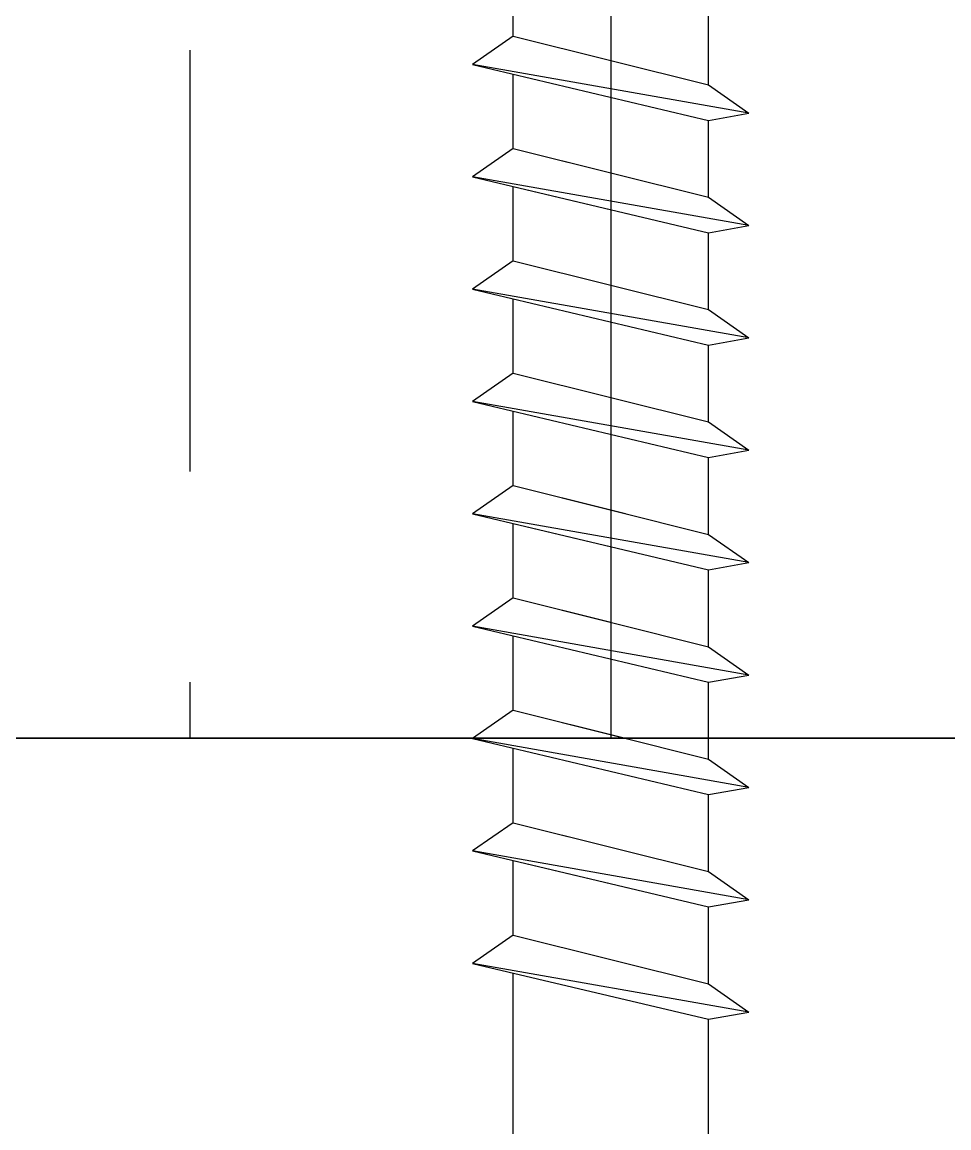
# Model space of a CAD drawing. Header units: inches. Extents: x -2661 to 42767, y -1222 to 9099.
# Drawn here: x -676.274 to -675.449, y 2822.479 to 2823.463 of the extents above; entities that cross this region are included whole.
import ezdxf

# ---------------------------------------------------------------- set-up
doc = ezdxf.new("R2010")
doc.units = ezdxf.units.IN
doc.header["$LTSCALE"] = 12
doc.header["$MEASUREMENT"] = 0
doc.layers.get('0').update_dxf_attribs({"linetype": 'CONTINUOUS'})
for name, color, linetype in [('S-FASTENERS', 2, 'CONTINUOUS'), ('S-SIMPSON', 2, 'CONTINUOUS'), ('S-WOOD', 3, 'CONTINUOUS')]:
    doc.layers.add(name, color=color, linetype=linetype)

# ---------------------------------------------------------------- blocks, each defined once
blk = doc.blocks.new('*U1284')
blk.add_lwpolyline([(1.5, -5.5), (0, -5.5), (0, 0), (1.5, 0)], close=True)
blk = doc.blocks.new('*U1148')
at = {"layer": 'S-WOOD'}
h = blk.add_hatch(dxfattribs=at)
h.set_pattern_fill('ANSI33', color=1, scale=3, angle=45, style=0)
h.set_pattern_definition([(90, (3.75, -8.375), (-0.75, 1e-16), []), (90, (4.125, -8), (-0.75, 1e-16), [0.375, -0.1875])])
h.paths.add_polyline_path([(5.25, -11.875), (0, -11.875), (0, 0), (5.25, 0)])
blk.add_lwpolyline([(5.25, -11.875), (0, -11.875), (0, 0), (5.25, 0)], close=True)
at = {"color": 4}
blk.add_lwpolyline([(0, 0), (5.25, 0), (5.25, -11.875), (0, -11.875)], close=True, dxfattribs=at)
blk = doc.blocks.new('SDS.25X6-f')
at = {"layer": 'S-SIMPSON'}
for p, q in [((-0.087, -0.536), (-0.087, -2.7912)), ((0.087, -0.53156), (0.087, -2.75)), ((0.087, -0.53156), (0.087, -2.75)), ((-0.087, -0.57493), (-0.087, -2.7912)), ((0.087, -2.68156), (0.087, -2.75)), ((0.087, -2.68156), (0.087, -2.75)), ((0.087, -2.68156), (0.087, -2.75)), ((0.087, -2.68156), (0.087, -2.75)), ((0.087, -2.68156), (0.087, -2.75)), ((0.087, -2.68156), (0.087, -2.75)), ((-0.087, -2.72493), (-0.087, -2.7912)), ((-0.087, -2.72493), (-0.087, -2.7912)), ((-0.087, -2.72493), (-0.087, -2.7912)), ((-0.087, -2.72493), (-0.087, -2.7912)), ((-0.087, -2.72493), (-0.087, -2.7912)), ((-0.087, -2.72493), (-0.087, -2.7912)), ((-0.087, -2.72493), (-0.087, -2.7912)), ((-0.087, -2.72493), (-0.087, -2.7912))]:
    blk.add_line(p, q, dxfattribs=at)
at = {"layer": 'S-SIMPSON', "color": 1}
for p, q in [((-0.123, -2.79972), (0.087, -2.75)), ((-0.123, -2.79972), (0.087, -2.75)), ((-0.123, -2.79972), (0.087, -2.75)), ((-0.123, -2.79972), (0.087, -2.75)), ((0.087, -2.75), (0.123, -2.75635)), ((0.087, -2.75), (0.123, -2.75635)), ((0.087, -2.75), (0.123, -2.75635)), ((0.087, -2.75), (0.123, -2.75635)), ((0.123, -2.75635), (-0.123, -2.79972)), ((0.123, -2.75635), (-0.123, -2.79972)), ((0.123, -2.75635), (-0.123, -2.79972)), ((0.123, -2.75635), (-0.123, -2.79972)), ((0.087, -2.78156), (0.123, -2.75635)), ((0.087, -2.78156), (0.123, -2.75635)), ((0.087, -2.78156), (0.123, -2.75635)), ((0.087, -2.78156), (0.123, -2.75635)), ((-0.087, -2.82493), (0.087, -2.78156)), ((-0.087, -2.82493), (0.087, -2.78156)), ((-0.087, -2.82493), (0.087, -2.78156)), ((-0.087, -2.82493), (0.087, -2.78156)), ((0.087, -2.78156), (0.087, -2.85)), ((0.087, -2.78156), (0.087, -2.85)), ((0.087, -2.78156), (0.087, -2.85)), ((0.087, -2.78156), (0.087, -2.85)), ((0.087, -2.78156), (0.087, -2.85)), ((0.087, -2.78156), (0.087, -2.85)), ((0.087, -2.78156), (0.087, -2.85)), ((0.087, -2.78156), (0.087, -2.85)), ((0.087, -2.78156), (0.087, -2.85)), ((0.087, -2.78156), (0.087, -2.85)), ((0.087, -2.78156), (0.087, -2.85)), ((0.087, -2.78156), (0.087, -2.85)), ((0.087, -2.78156), (0.087, -2.85)), ((0.087, -2.78156), (0.087, -2.85)), ((-0.087, -2.82493), (-0.123, -2.79972)), ((-0.087, -2.82493), (-0.123, -2.79972)), ((-0.087, -2.82493), (-0.123, -2.79972)), ((-0.087, -2.82493), (-0.123, -2.79972)), ((-0.087, -2.82493), (-0.123, -2.79972)), ((-0.087, -2.82493), (0, -2.80324)), ((-0.087, -2.82493), (-0.087, -2.8912)), ((-0.087, -2.82493), (-0.087, -2.8912)), ((-0.087, -2.82493), (-0.087, -2.8912)), ((-0.087, -2.82493), (-0.087, -2.8912)), ((-0.087, -2.82493), (-0.087, -2.8912)), ((-0.087, -2.82493), (-0.087, -2.8912)), ((-0.087, -2.82493), (-0.087, -2.8912)), ((-0.087, -2.82493), (-0.087, -2.8912)), ((-0.087, -2.82493), (-0.087, -2.8912)), ((-0.087, -2.82493), (-0.087, -2.8912)), ((-0.087, -2.82493), (-0.087, -2.8912)), ((-0.087, -2.82493), (-0.087, -2.8912)), ((-0.087, -2.82493), (-0.087, -2.8912)), ((-0.087, -2.82493), (-0.087, -2.8912)), ((-0.087, -2.82493), (-0.087, -2.8912)), ((-0.087, -2.82493), (-0.087, -2.8912)), ((-0.123, -2.89972), (0.087, -2.85)), ((-0.123, -2.89972), (0.087, -2.85)), ((-0.123, -2.89972), (0.087, -2.85)), ((-0.123, -2.89972), (0.087, -2.85)), ((-0.123, -2.89972), (0.087, -2.85)), ((-0.123, -2.89972), (0.087, -2.85)), ((-0.123, -2.89972), (0.087, -2.85)), ((-0.123, -2.89972), (0.087, -2.85)), ((-0.087, -2.8912), (0.087, -2.85)), ((0.087, -2.85), (0.123, -2.85635)), ((0.087, -2.85), (0.123, -2.85635)), ((0.087, -2.85), (0.123, -2.85635)), ((0.087, -2.85), (0.123, -2.85635)), ((0.087, -2.85), (0.123, -2.85635)), ((0.087, -2.85), (0.123, -2.85635)), ((0.087, -2.85), (0.123, -2.85635)), ((0.087, -2.85), (0.123, -2.85635)), ((0.087, -2.85), (0.123, -2.85635)), ((0.123, -2.85635), (-0.123, -2.89972)), ((0.123, -2.85635), (-0.123, -2.89972)), ((0.123, -2.85635), (-0.123, -2.89972)), ((0.123, -2.85635), (-0.123, -2.89972)), ((0.123, -2.85635), (-0.123, -2.89972)), ((0.123, -2.85635), (-0.123, -2.89972)), ((0.123, -2.85635), (-0.123, -2.89972)), ((0.123, -2.85635), (-0.123, -2.89972)), ((0.123, -2.85635), (-0.123, -2.89972)), ((0.087, -2.88156), (0.123, -2.85635)), ((0.087, -2.88156), (0.123, -2.85635)), ((0.087, -2.88156), (0.123, -2.85635)), ((0.087, -2.88156), (0.123, -2.85635)), ((0.087, -2.88156), (0.123, -2.85635)), ((0.087, -2.88156), (0.123, -2.85635)), ((0.087, -2.88156), (0.123, -2.85635)), ((0.087, -2.88156), (0.123, -2.85635)), ((0.087, -2.88156), (0.123, -2.85635)), ((-0.087, -2.92493), (0.087, -2.88156)), ((-0.087, -2.92493), (0.087, -2.88156)), ((-0.087, -2.92493), (0.087, -2.88156)), ((-0.087, -2.92493), (0.087, -2.88156)), ((-0.087, -2.92493), (0.087, -2.88156)), ((-0.087, -2.92493), (0.087, -2.88156)), ((-0.087, -2.92493), (0.087, -2.88156)), ((-0.087, -2.92493), (0.087, -2.88156)), ((-0.087, -2.92493), (0.087, -2.88156)), ((0.087, -2.88156), (0.087, -2.95)), ((0.087, -2.88156), (0.087, -2.95)), ((0.087, -2.88156), (0.087, -2.95)), ((0.087, -2.88156), (0.087, -2.95)), ((0.087, -2.88156), (0.087, -2.95)), ((0.087, -2.88156), (0.087, -2.95)), ((0.087, -2.88156), (0.087, -2.95)), ((0.087, -2.88156), (0.087, -2.95)), ((0.087, -2.88156), (0.087, -2.95)), ((0.087, -2.88156), (0.087, -2.95)), ((0.087, -2.88156), (0.087, -2.95)), ((0.087, -2.88156), (0.087, -2.95)), ((0.087, -2.88156), (0.087, -2.95)), ((0.087, -2.88156), (0.087, -2.95)), ((0.087, -2.88156), (0.087, -2.95)), ((0.087, -2.88156), (0.087, -2.95)), ((0.087, -2.88156), (0.087, -2.95)), ((0.087, -2.88156), (0.087, -2.95)), ((0.087, -2.88156), (0.087, -2.95)), ((0.087, -2.88156), (0.087, -2.95)), ((0.087, -2.88156), (0.087, -2.95)), ((-0.087, -2.92493), (-0.123, -2.89972)), ((-0.087, -2.92493), (-0.123, -2.89972)), ((-0.087, -2.92493), (-0.123, -2.89972)), ((-0.087, -2.92493), (-0.123, -2.89972)), ((-0.087, -2.92493), (-0.123, -2.89972)), ((-0.087, -2.92493), (-0.123, -2.89972)), ((-0.087, -2.92493), (-0.123, -2.89972)), ((-0.087, -2.92493), (-0.123, -2.89972)), ((-0.087, -2.92493), (-0.123, -2.89972)), ((-0.087, -2.92493), (-0.123, -2.89972)), ((-0.087, -2.92493), (-0.123, -2.89972)), ((-0.087, -2.92493), (-0.123, -2.89972)), ((-0.087, -2.92493), (-0.123, -2.89972)), ((-0.087, -2.92493), (0.01301, -2.9)), ((-0.087, -2.92493), (0.01301, -2.9)), ((-0.087, -2.92493), (0.01301, -2.9)), ((-0.087, -2.92493), (0, -2.90324)), ((-0.087, -2.92493), (-0.087, -2.9912)), ((-0.087, -2.92493), (-0.087, -2.9912)), ((-0.087, -2.92493), (-0.087, -2.9912)), ((-0.087, -2.92493), (-0.087, -2.9912)), ((-0.087, -2.92493), (-0.087, -2.9912)), ((-0.087, -2.92493), (-0.087, -2.9912)), ((-0.087, -2.92493), (-0.087, -2.9912)), ((-0.087, -2.92493), (-0.087, -2.9912)), ((-0.087, -2.92493), (-0.087, -2.9912)), ((-0.087, -2.92493), (-0.087, -2.9912)), ((-0.087, -2.92493), (-0.087, -2.9912)), ((-0.087, -2.92493), (-0.087, -2.9912)), ((-0.087, -2.92493), (-0.087, -2.9912)), ((-0.087, -2.92493), (-0.087, -2.9912)), ((-0.087, -2.92493), (-0.087, -2.9912)), ((-0.087, -2.92493), (-0.087, -2.9912)), ((-0.087, -2.92493), (-0.087, -2.9912)), ((-0.087, -2.92493), (-0.087, -2.9912)), ((-0.087, -2.92493), (-0.087, -2.9912)), ((-0.087, -2.92493), (-0.087, -2.9912)), ((-0.087, -2.92493), (-0.087, -2.9912)), ((-0.123, -2.99972), (0.087, -2.95)), ((-0.123, -2.99972), (0.087, -2.95)), ((-0.123, -2.99972), (0.087, -2.95)), ((-0.123, -2.99972), (0.087, -2.95)), ((-0.123, -2.99972), (0.087, -2.95)), ((-0.123, -2.99972), (0.087, -2.95)), ((-0.123, -2.99972), (0.087, -2.95)), ((-0.123, -2.99972), (0.087, -2.95)), ((-0.123, -2.99972), (0.087, -2.95)), ((-0.123, -2.99972), (0.087, -2.95)), ((-0.123, -2.99972), (0.087, -2.95)), ((-0.123, -2.99972), (0.087, -2.95)), ((0.087, -2.95), (0.123, -2.95635)), ((0.087, -2.95), (0.123, -2.95635)), ((0.087, -2.95), (0.123, -2.95635)), ((0.087, -2.95), (0.123, -2.95635)), ((0.087, -2.95), (0.123, -2.95635)), ((0.087, -2.95), (0.123, -2.95635)), ((0.087, -2.95), (0.123, -2.95635)), ((0.087, -2.95), (0.123, -2.95635)), ((0.087, -2.95), (0.123, -2.95635)), ((0.087, -2.95), (0.123, -2.95635)), ((0.087, -2.95), (0.123, -2.95635)), ((0.087, -2.95), (0.123, -2.95635)), ((0.123, -2.95635), (-0.123, -2.99972)), ((0.123, -2.95635), (-0.123, -2.99972)), ((0.123, -2.95635), (-0.123, -2.99972)), ((0.123, -2.95635), (-0.123, -2.99972)), ((0.123, -2.95635), (-0.123, -2.99972)), ((0.123, -2.95635), (-0.123, -2.99972)), ((0.123, -2.95635), (-0.123, -2.99972)), ((0.123, -2.95635), (-0.123, -2.99972)), ((0.123, -2.95635), (-0.123, -2.99972)), ((0.123, -2.95635), (-0.123, -2.99972)), ((0.123, -2.95635), (-0.123, -2.99972)), ((0.123, -2.95635), (-0.123, -2.99972)), ((0.087, -2.98156), (0.123, -2.95635)), ((0.087, -2.98156), (0.123, -2.95635)), ((0.087, -2.98156), (0.123, -2.95635)), ((0.087, -2.98156), (0.123, -2.95635)), ((0.087, -2.98156), (0.123, -2.95635)), ((0.087, -2.98156), (0.123, -2.95635)), ((0.087, -2.98156), (0.123, -2.95635)), ((0.087, -2.98156), (0.123, -2.95635)), ((0.087, -2.98156), (0.123, -2.95635)), ((0.087, -2.98156), (0.123, -2.95635)), ((0.087, -2.98156), (0.123, -2.95635)), ((0.087, -2.98156), (0.123, -2.95635)), ((-0.087, -3.02493), (0.087, -2.98156)), ((-0.087, -3.02493), (0.087, -2.98156)), ((-0.087, -3.02493), (0.087, -2.98156)), ((-0.087, -3.02493), (0.087, -2.98156)), ((-0.087, -3.02493), (0.087, -2.98156)), ((-0.087, -3.02493), (0.087, -2.98156)), ((-0.087, -3.02493), (0.087, -2.98156)), ((-0.087, -3.02493), (0.087, -2.98156)), ((-0.087, -3.02493), (0.087, -2.98156)), ((-0.087, -3.02493), (0.087, -2.98156)), ((-0.087, -3.02493), (0.087, -2.98156)), ((-0.087, -3.02493), (0.087, -2.98156)), ((0.087, -2.98156), (0.087, -3.05)), ((0.087, -2.98156), (0.087, -3.05)), ((0.087, -2.98156), (0.087, -3.05)), ((0.087, -2.98156), (0.087, -3.05)), ((0.087, -2.98156), (0.087, -3.05)), ((0.087, -2.98156), (0.087, -3.05)), ((0.087, -2.98156), (0.087, -3.05)), ((0.087, -2.98156), (0.087, -3.05)), ((0.087, -2.98156), (0.087, -3.05)), ((0.087, -2.98156), (0.087, -3.05)), ((0.087, -2.98156), (0.087, -3.05)), ((0.087, -2.98156), (0.087, -3.05)), ((0.087, -2.98156), (0.087, -3.05)), ((0.087, -2.98156), (0.087, -3.05)), ((0.087, -2.98156), (0.087, -3.05)), ((0.087, -2.98156), (0.087, -3.05)), ((0.087, -2.98156), (0.087, -3.05)), ((0.087, -2.98156), (0.087, -3.05)), ((0.087, -2.98156), (0.087, -3.05)), ((0.087, -2.98156), (0.087, -3.05)), ((0.087, -2.98156), (0.087, -3.05)), ((0.087, -2.98156), (0.087, -3.05)), ((0.087, -2.98156), (0.087, -3.05)), ((0.087, -2.98156), (0.087, -3.05)), ((0.087, -2.98156), (0.087, -3.05)), ((-0.087, -3.02493), (-0.123, -2.99972)), ((-0.087, -3.02493), (-0.123, -2.99972)), ((-0.087, -3.02493), (-0.123, -2.99972)), ((-0.087, -3.02493), (-0.123, -2.99972)), ((-0.087, -3.02493), (-0.123, -2.99972)), ((-0.087, -3.02493), (-0.123, -2.99972)), ((-0.087, -3.02493), (-0.123, -2.99972)), ((-0.087, -3.02493), (-0.123, -2.99972)), ((-0.087, -3.02493), (-0.123, -2.99972)), ((-0.087, -3.02493), (-0.123, -2.99972)), ((-0.087, -3.02493), (-0.123, -2.99972)), ((-0.087, -3.02493), (-0.123, -2.99972)), ((-0.087, -3.02493), (-0.123, -2.99972)), ((-0.087, -3.02493), (-0.123, -2.99972)), ((-0.087, -3.02493), (-0.123, -2.99972)), ((-0.087, -3.02493), (0.01301, -3)), ((-0.087, -3.02493), (0.01301, -3)), ((-0.087, -3.02493), (0.01301, -3)), ((-0.087, -3.02493), (-0.087, -3.0912)), ((-0.087, -3.02493), (-0.087, -3.0912)), ((-0.087, -3.02493), (-0.087, -3.0912)), ((-0.087, -3.02493), (-0.087, -3.0912)), ((-0.087, -3.02493), (-0.087, -3.0912)), ((-0.087, -3.02493), (-0.087, -3.0912)), ((-0.087, -3.02493), (-0.087, -3.0912)), ((-0.087, -3.02493), (-0.087, -3.0912)), ((-0.087, -3.02493), (-0.087, -3.0912)), ((-0.087, -3.02493), (-0.087, -3.0912)), ((-0.087, -3.02493), (-0.087, -3.0912)), ((-0.087, -3.02493), (-0.087, -3.0912)), ((-0.087, -3.02493), (-0.087, -3.0912)), ((-0.087, -3.02493), (-0.087, -3.0912)), ((-0.087, -3.02493), (-0.087, -3.0912)), ((-0.087, -3.02493), (-0.087, -3.0912)), ((-0.087, -3.02493), (-0.087, -3.0912)), ((-0.087, -3.02493), (-0.087, -3.0912)), ((-0.087, -3.02493), (-0.087, -3.0912)), ((-0.087, -3.02493), (-0.087, -3.0912)), ((-0.087, -3.02493), (-0.087, -3.0912)), ((-0.087, -3.02493), (-0.087, -3.0912)), ((-0.087, -3.02493), (-0.087, -3.0912)), ((-0.087, -3.02493), (-0.087, -3.0912)), ((-0.087, -3.02493), (-0.087, -3.0912)), ((-0.123, -3.09972), (0.087, -3.05)), ((-0.123, -3.09972), (0.087, -3.05)), ((-0.123, -3.09972), (0.087, -3.05)), ((-0.123, -3.09972), (0.087, -3.05)), ((-0.123, -3.09972), (0.087, -3.05)), ((-0.123, -3.09972), (0.087, -3.05)), ((-0.123, -3.09972), (0.087, -3.05)), ((-0.123, -3.09972), (0.087, -3.05)), ((-0.123, -3.09972), (0.087, -3.05)), ((-0.123, -3.09972), (0.087, -3.05)), ((-0.123, -3.09972), (0.087, -3.05)), ((-0.123, -3.09972), (0.087, -3.05)), ((-0.123, -3.09972), (0.087, -3.05)), ((-0.123, -3.09972), (0.087, -3.05)), ((-0.123, -3.09972), (0.087, -3.05)), ((-0.123, -3.09972), (0.087, -3.05)), ((-0.123, -3.09972), (0.087, -3.05)), ((-0.123, -3.09972), (0.087, -3.05)), ((-0.123, -3.09972), (0.087, -3.05)), ((0.087, -3.05), (0.123, -3.05635)), ((0.087, -3.05), (0.123, -3.05635)), ((0.087, -3.05), (0.123, -3.05635)), ((0.087, -3.05), (0.123, -3.05635)), ((0.087, -3.05), (0.123, -3.05635)), ((0.087, -3.05), (0.123, -3.05635)), ((0.087, -3.05), (0.123, -3.05635)), ((0.087, -3.05), (0.123, -3.05635)), ((0.087, -3.05), (0.123, -3.05635)), ((0.087, -3.05), (0.123, -3.05635)), ((0.087, -3.05), (0.123, -3.05635)), ((0.087, -3.05), (0.123, -3.05635)), ((0.087, -3.05), (0.123, -3.05635)), ((0.087, -3.05), (0.123, -3.05635)), ((0.087, -3.05), (0.123, -3.05635)), ((0.087, -3.05), (0.123, -3.05635)), ((0.087, -3.05), (0.123, -3.05635)), ((0.087, -3.05), (0.123, -3.05635)), ((0.087, -3.05), (0.123, -3.05635)), ((0.123, -3.05635), (-0.123, -3.09972)), ((0.123, -3.05635), (-0.123, -3.09972)), ((0.123, -3.05635), (-0.123, -3.09972)), ((0.123, -3.05635), (-0.123, -3.09972)), ((0.123, -3.05635), (-0.123, -3.09972)), ((0.123, -3.05635), (-0.123, -3.09972)), ((0.123, -3.05635), (-0.123, -3.09972)), ((0.123, -3.05635), (-0.123, -3.09972)), ((0.123, -3.05635), (-0.123, -3.09972)), ((0.123, -3.05635), (-0.123, -3.09972)), ((0.123, -3.05635), (-0.123, -3.09972)), ((0.123, -3.05635), (-0.123, -3.09972)), ((0.123, -3.05635), (-0.123, -3.09972)), ((0.123, -3.05635), (-0.123, -3.09972)), ((0.123, -3.05635), (-0.123, -3.09972)), ((0.123, -3.05635), (-0.123, -3.09972)), ((0.123, -3.05635), (-0.123, -3.09972)), ((0.123, -3.05635), (-0.123, -3.09972)), ((0.123, -3.05635), (-0.123, -3.09972)), ((0.087, -3.08156), (0.123, -3.05635)), ((0.087, -3.08156), (0.123, -3.05635)), ((0.087, -3.08156), (0.123, -3.05635)), ((0.087, -3.08156), (0.123, -3.05635)), ((0.087, -3.08156), (0.123, -3.05635)), ((0.087, -3.08156), (0.123, -3.05635)), ((0.087, -3.08156), (0.123, -3.05635)), ((0.087, -3.08156), (0.123, -3.05635)), ((0.087, -3.08156), (0.123, -3.05635)), ((0.087, -3.08156), (0.123, -3.05635)), ((0.087, -3.08156), (0.123, -3.05635)), ((0.087, -3.08156), (0.123, -3.05635)), ((0.087, -3.08156), (0.123, -3.05635)), ((0.087, -3.08156), (0.123, -3.05635)), ((0.087, -3.08156), (0.123, -3.05635)), ((0.087, -3.08156), (0.123, -3.05635)), ((0.087, -3.08156), (0.123, -3.05635)), ((0.087, -3.08156), (0.123, -3.05635)), ((0.087, -3.08156), (0.123, -3.05635)), ((-0.087, -3.12493), (0.087, -3.08156)), ((-0.087, -3.12493), (0.087, -3.08156)), ((-0.087, -3.12493), (0.087, -3.08156)), ((-0.087, -3.12493), (0.087, -3.08156)), ((-0.087, -3.12493), (0.087, -3.08156)), ((-0.087, -3.12493), (0.087, -3.08156)), ((-0.087, -3.12493), (0.087, -3.08156)), ((-0.087, -3.12493), (0.087, -3.08156)), ((-0.087, -3.12493), (0.087, -3.08156)), ((-0.087, -3.12493), (0.087, -3.08156)), ((-0.087, -3.12493), (0.087, -3.08156)), ((-0.087, -3.12493), (0.087, -3.08156)), ((-0.087, -3.12493), (0.087, -3.08156)), ((-0.087, -3.12493), (0.087, -3.08156)), ((-0.087, -3.12493), (0.087, -3.08156)), ((-0.087, -3.12493), (0.087, -3.08156)), ((-0.087, -3.12493), (0.087, -3.08156)), ((-0.087, -3.12493), (0.087, -3.08156)), ((-0.087, -3.12493), (0.087, -3.08156)), ((0.087, -3.08156), (0.087, -3.15)), ((0.087, -3.08156), (0.087, -3.15)), ((0.087, -3.08156), (0.087, -3.15)), ((0.087, -3.08156), (0.087, -3.15)), ((0.087, -3.08156), (0.087, -3.15)), ((0.087, -3.08156), (0.087, -3.15)), ((0.087, -3.08156), (0.087, -3.15)), ((0.087, -3.08156), (0.087, -3.15)), ((0.087, -3.08156), (0.087, -3.15)), ((0.087, -3.08156), (0.087, -3.15)), ((0.087, -3.08156), (0.087, -3.15)), ((0.087, -3.08156), (0.087, -3.15)), ((-0.087, -3.12493), (-0.123, -3.09972)), ((-0.087, -3.12493), (-0.123, -3.09972)), ((-0.087, -3.12493), (-0.123, -3.09972)), ((-0.087, -3.12493), (-0.123, -3.09972)), ((-0.087, -3.12493), (-0.123, -3.09972)), ((-0.087, -3.12493), (-0.123, -3.09972)), ((-0.087, -3.12493), (-0.123, -3.09972)), ((-0.087, -3.12493), (-0.123, -3.09972)), ((-0.087, -3.12493), (-0.123, -3.09972)), ((-0.087, -3.12493), (-0.123, -3.09972)), ((-0.087, -3.12493), (-0.123, -3.09972)), ((-0.087, -3.12493), (-0.123, -3.09972)), ((-0.087, -3.12493), (-0.123, -3.09972)), ((-0.087, -3.12493), (-0.123, -3.09972)), ((-0.087, -3.12493), (-0.123, -3.09972)), ((-0.087, -3.12493), (-0.123, -3.09972)), ((-0.087, -3.12493), (-0.123, -3.09972)), ((-0.087, -3.12493), (-0.123, -3.09972)), ((-0.087, -3.12493), (-0.123, -3.09972)), ((-0.087, -3.12493), (-0.123, -3.09972)), ((-0.087, -3.12493), (-0.123, -3.09972)), ((-0.087, -3.12493), (-0.123, -3.09972)), ((-0.087, -3.12493), (-0.123, -3.09972)), ((-0.087, -3.12493), (0, -3.10324)), ((-0.087, -3.12493), (0, -3.10324)), ((-0.087, -3.12493), (0, -3.10324)), ((-0.087, -3.12493), (0, -3.10324)), ((-0.087, -3.12493), (-0.087, -3.1912)), ((-0.087, -3.12493), (-0.087, -3.1912)), ((-0.087, -3.12493), (-0.087, -3.1912)), ((-0.087, -3.12493), (-0.087, -3.1912)), ((-0.087, -3.12493), (-0.087, -3.1912)), ((-0.087, -3.12493), (-0.087, -3.1912)), ((-0.087, -3.12493), (-0.087, -3.1912)), ((-0.087, -3.12493), (-0.087, -3.1912)), ((-0.087, -3.12493), (-0.087, -3.1912)), ((-0.087, -3.12493), (-0.087, -3.1912)), ((-0.087, -3.12493), (-0.087, -3.1912)), ((-0.087, -3.12493), (-0.087, -3.1912)), ((-0.087, -3.12493), (-0.087, -3.1912)), ((-0.087, -3.12493), (-0.087, -3.1912)), ((-0.123, -3.19972), (0.087, -3.15)), ((-0.123, -3.19972), (0.087, -3.15)), ((-0.123, -3.19972), (0.087, -3.15)), ((-0.123, -3.19972), (0.087, -3.15)), ((-0.123, -3.19972), (0.087, -3.15)), ((-0.123, -3.19972), (0.087, -3.15)), ((-0.123, -3.19972), (0.087, -3.15)), ((-0.123, -3.19972), (0.087, -3.15)), ((0.123, -3.15635), (-0.123, -3.19972)), ((0.123, -3.15635), (-0.123, -3.19972)), ((0.123, -3.15635), (-0.123, -3.19972)), ((0.123, -3.15635), (-0.123, -3.19972)), ((0.123, -3.15635), (-0.123, -3.19972)), ((0.123, -3.15635), (-0.123, -3.19972)), ((0.123, -3.15635), (-0.123, -3.19972)), ((0.123, -3.15635), (-0.123, -3.19972)), ((0.123, -3.15635), (-0.123, -3.19972)), ((-0.087, -3.1912), (0.087, -3.15)), ((0.087, -3.15), (0.123, -3.15635)), ((0.087, -3.15), (0.123, -3.15635)), ((0.087, -3.15), (0.123, -3.15635)), ((0.087, -3.15), (0.123, -3.15635)), ((0.087, -3.15), (0.123, -3.15635)), ((0.087, -3.15), (0.123, -3.15635)), ((0.087, -3.15), (0.123, -3.15635)), ((0.087, -3.15), (0.123, -3.15635)), ((0.087, -3.15), (0.123, -3.15635)), ((0.087, -3.18156), (0.123, -3.15635)), ((0.087, -3.18156), (0.123, -3.15635)), ((0.087, -3.18156), (0.123, -3.15635)), ((0.087, -3.18156), (0.123, -3.15635)), ((0.087, -3.18156), (0.123, -3.15635)), ((0.087, -3.18156), (0.123, -3.15635)), ((0.087, -3.18156), (0.123, -3.15635)), ((0.087, -3.18156), (0.123, -3.15635)), ((0.087, -3.18156), (0.123, -3.15635)), ((-0.087, -3.22493), (0.087, -3.18156)), ((-0.087, -3.22493), (0.087, -3.18156)), ((-0.087, -3.22493), (0.087, -3.18156)), ((-0.087, -3.22493), (0.087, -3.18156)), ((-0.087, -3.22493), (0.087, -3.18156)), ((-0.087, -3.22493), (0.087, -3.18156)), ((-0.087, -3.22493), (0.087, -3.18156)), ((-0.087, -3.22493), (0.087, -3.18156)), ((-0.087, -3.22493), (0.087, -3.18156)), ((0.087, -3.18156), (0.087, -3.25)), ((0.087, -3.18156), (0.087, -3.25)), ((0.087, -3.18156), (0.087, -3.25)), ((0.087, -3.18156), (0.087, -3.25)), ((0.087, -3.18156), (0.087, -3.25)), ((0.087, -3.18156), (0.087, -3.25)), ((0.087, -3.18156), (0.087, -3.25)), ((0.087, -3.18156), (0.087, -3.25)), ((0.087, -3.18156), (0.087, -3.25)), ((0.087, -3.18156), (0.087, -3.25)), ((0.087, -3.18156), (0.087, -3.25)), ((0.087, -3.18156), (0.087, -3.25)), ((0.087, -3.18156), (0.087, -3.25)), ((0.087, -3.18156), (0.087, -3.25)), ((0.087, -3.18156), (0.087, -3.25)), ((0.087, -3.18156), (0.087, -3.25)), ((0.087, -3.18156), (0.087, -3.25)), ((-0.087, -3.22493), (-0.123, -3.19972)), ((-0.087, -3.22493), (-0.123, -3.19972)), ((-0.087, -3.22493), (-0.123, -3.19972)), ((-0.087, -3.22493), (-0.123, -3.19972)), ((-0.087, -3.22493), (-0.123, -3.19972)), ((-0.087, -3.22493), (-0.123, -3.19972)), ((-0.087, -3.22493), (-0.123, -3.19972)), ((-0.087, -3.22493), (-0.123, -3.19972)), ((-0.087, -3.22493), (-0.123, -3.19972)), ((-0.087, -3.22493), (-0.123, -3.19972)), ((-0.087, -3.22493), (-0.123, -3.19972)), ((-0.087, -3.22493), (-0.123, -3.19972)), ((-0.087, -3.22493), (-0.123, -3.19972)), ((-0.087, -3.22493), (0.01301, -3.2)), ((-0.087, -3.22493), (0.01301, -3.2)), ((-0.087, -3.22493), (0.01301, -3.2)), ((-0.087, -3.22493), (0, -3.20324)), ((-0.087, -3.22493), (-0.087, -3.2912)), ((-0.087, -3.22493), (-0.087, -3.2912)), ((-0.087, -3.22493), (-0.087, -3.2912)), ((-0.087, -3.22493), (-0.087, -3.2912)), ((-0.087, -3.22493), (-0.087, -3.2912)), ((-0.087, -3.22493), (-0.087, -3.2912)), ((-0.087, -3.22493), (-0.087, -3.2912)), ((-0.087, -3.22493), (-0.087, -3.2912)), ((-0.087, -3.22493), (-0.087, -3.2912)), ((-0.087, -3.22493), (-0.087, -3.2912)), ((-0.087, -3.22493), (-0.087, -3.2912)), ((-0.087, -3.22493), (-0.087, -3.2912)), ((-0.087, -3.22493), (-0.087, -3.2912)), ((-0.087, -3.22493), (-0.087, -3.2912)), ((-0.087, -3.22493), (-0.087, -3.2912)), ((-0.087, -3.22493), (-0.087, -3.2912)), ((-0.123, -3.29972), (0.087, -3.25)), ((-0.123, -3.29972), (0.087, -3.25)), ((-0.123, -3.29972), (0.087, -3.25)), ((-0.123, -3.29972), (0.087, -3.25)), ((-0.123, -3.29972), (0.087, -3.25)), ((-0.123, -3.29972), (0.087, -3.25)), ((-0.123, -3.29972), (0.087, -3.25)), ((-0.123, -3.29972), (0.087, -3.25)), ((-0.123, -3.29972), (0.087, -3.25)), ((-0.123, -3.29972), (0.087, -3.25)), ((-0.123, -3.29972), (0.087, -3.25)), ((-0.123, -3.29972), (0.087, -3.25)), ((0.123, -3.25635), (-0.123, -3.29972)), ((0.123, -3.25635), (-0.123, -3.29972)), ((0.123, -3.25635), (-0.123, -3.29972)), ((0.123, -3.25635), (-0.123, -3.29972)), ((0.123, -3.25635), (-0.123, -3.29972)), ((0.123, -3.25635), (-0.123, -3.29972)), ((0.123, -3.25635), (-0.123, -3.29972)), ((0.123, -3.25635), (-0.123, -3.29972)), ((0.123, -3.25635), (-0.123, -3.29972)), ((0.123, -3.25635), (-0.123, -3.29972)), ((0.123, -3.25635), (-0.123, -3.29972)), ((0.123, -3.25635), (-0.123, -3.29972)), ((0.087, -3.25), (0.123, -3.25635)), ((0.087, -3.25), (0.123, -3.25635)), ((0.087, -3.25), (0.123, -3.25635)), ((0.087, -3.25), (0.123, -3.25635)), ((0.087, -3.25), (0.123, -3.25635)), ((0.087, -3.25), (0.123, -3.25635)), ((0.087, -3.25), (0.123, -3.25635)), ((0.087, -3.25), (0.123, -3.25635)), ((0.087, -3.25), (0.123, -3.25635)), ((0.087, -3.25), (0.123, -3.25635)), ((0.087, -3.25), (0.123, -3.25635)), ((0.087, -3.25), (0.123, -3.25635)), ((0.087, -3.28156), (0.123, -3.25635)), ((0.087, -3.28156), (0.123, -3.25635)), ((0.087, -3.28156), (0.123, -3.25635)), ((0.087, -3.28156), (0.123, -3.25635)), ((0.087, -3.28156), (0.123, -3.25635)), ((0.087, -3.28156), (0.123, -3.25635)), ((0.087, -3.28156), (0.123, -3.25635)), ((0.087, -3.28156), (0.123, -3.25635)), ((0.087, -3.28156), (0.123, -3.25635)), ((0.087, -3.28156), (0.123, -3.25635)), ((0.087, -3.28156), (0.123, -3.25635)), ((0.087, -3.28156), (0.123, -3.25635)), ((-0.087, -3.32493), (0.087, -3.28156)), ((-0.087, -3.32493), (0.087, -3.28156)), ((-0.087, -3.32493), (0.087, -3.28156)), ((-0.087, -3.32493), (0.087, -3.28156)), ((-0.087, -3.32493), (0.087, -3.28156)), ((-0.087, -3.32493), (0.087, -3.28156)), ((-0.087, -3.32493), (0.087, -3.28156)), ((-0.087, -3.32493), (0.087, -3.28156)), ((-0.087, -3.32493), (0.087, -3.28156)), ((-0.087, -3.32493), (0.087, -3.28156)), ((-0.087, -3.32493), (0.087, -3.28156)), ((-0.087, -3.32493), (0.087, -3.28156)), ((0.087, -3.28156), (0.087, -3.35)), ((0.087, -3.28156), (0.087, -3.35)), ((0.087, -3.28156), (0.087, -3.35)), ((0.087, -3.28156), (0.087, -3.35)), ((0.087, -3.28156), (0.087, -3.35)), ((0.087, -3.28156), (0.087, -3.35)), ((0.087, -3.28156), (0.087, -3.35)), ((0.087, -3.28156), (0.087, -3.35)), ((0.087, -3.28156), (0.087, -3.35)), ((0.087, -3.28156), (0.087, -3.35)), ((0.087, -3.28156), (0.087, -3.35)), ((0.087, -3.28156), (0.087, -3.35)), ((0.087, -3.28156), (0.087, -3.35)), ((0.087, -3.28156), (0.087, -3.35)), ((0.087, -3.28156), (0.087, -3.35)), ((0.087, -3.28156), (0.087, -3.35)), ((0.087, -3.28156), (0.087, -3.35)), ((-0.087, -3.32493), (-0.123, -3.29972)), ((-0.087, -3.32493), (-0.123, -3.29972)), ((-0.087, -3.32493), (-0.123, -3.29972)), ((-0.087, -3.32493), (-0.123, -3.29972)), ((-0.087, -3.32493), (-0.123, -3.29972)), ((-0.087, -3.32493), (-0.123, -3.29972)), ((-0.087, -3.32493), (-0.123, -3.29972)), ((-0.087, -3.32493), (-0.123, -3.29972)), ((-0.087, -3.32493), (-0.123, -3.29972)), ((-0.087, -3.32493), (-0.123, -3.29972)), ((-0.087, -3.32493), (-0.123, -3.29972)), ((-0.087, -3.32493), (-0.123, -3.29972)), ((-0.087, -3.32493), (-0.087, -3.3912)), ((-0.087, -3.32493), (-0.087, -3.3912)), ((-0.087, -3.32493), (-0.087, -3.3912)), ((-0.087, -3.32493), (-0.087, -3.3912)), ((-0.087, -3.32493), (-0.087, -3.3912)), ((-0.087, -3.32493), (-0.087, -3.3912)), ((-0.087, -3.32493), (-0.087, -3.3912)), ((-0.087, -3.32493), (-0.087, -3.3912)), ((-0.087, -3.32493), (-0.087, -3.3912)), ((-0.087, -3.32493), (-0.087, -3.3912)), ((-0.087, -3.32493), (-0.087, -3.3912)), ((-0.087, -3.32493), (-0.087, -3.3912)), ((-0.087, -3.32493), (-0.087, -3.3912)), ((-0.087, -3.32493), (-0.087, -3.3912)), ((-0.087, -3.32493), (-0.087, -3.3912)), ((-0.087, -3.32493), (-0.087, -3.3912)), ((-0.087, -3.32493), (-0.087, -3.3912)), ((-0.123, -3.39972), (0.087, -3.35)), ((-0.123, -3.39972), (0.087, -3.35)), ((-0.123, -3.39972), (0.087, -3.35)), ((-0.123, -3.39972), (0.087, -3.35)), ((-0.123, -3.39972), (0.087, -3.35)), ((-0.123, -3.39972), (0.087, -3.35)), ((-0.123, -3.39972), (0.087, -3.35)), ((-0.123, -3.39972), (0.087, -3.35)), ((-0.123, -3.39972), (0.087, -3.35)), ((-0.123, -3.39972), (0.087, -3.35)), ((-0.123, -3.39972), (0.087, -3.35)), ((-0.123, -3.39972), (0.087, -3.35)), ((-0.123, -3.39972), (0.087, -3.35)), ((-0.123, -3.39972), (0.087, -3.35)), ((-0.123, -3.39972), (0.087, -3.35)), ((0.087, -3.35), (0.123, -3.35635)), ((0.087, -3.35), (0.123, -3.35635)), ((0.087, -3.35), (0.123, -3.35635)), ((0.087, -3.35), (0.123, -3.35635)), ((0.087, -3.35), (0.123, -3.35635)), ((0.087, -3.35), (0.123, -3.35635)), ((0.087, -3.35), (0.123, -3.35635)), ((0.087, -3.35), (0.123, -3.35635)), ((0.087, -3.35), (0.123, -3.35635)), ((0.087, -3.35), (0.123, -3.35635)), ((0.087, -3.35), (0.123, -3.35635)), ((0.087, -3.35), (0.123, -3.35635)), ((0.087, -3.35), (0.123, -3.35635)), ((0.087, -3.35), (0.123, -3.35635)), ((0.087, -3.35), (0.123, -3.35635)), ((0.123, -3.35635), (-0.123, -3.39972)), ((0.123, -3.35635), (-0.123, -3.39972)), ((0.123, -3.35635), (-0.123, -3.39972)), ((0.123, -3.35635), (-0.123, -3.39972)), ((0.123, -3.35635), (-0.123, -3.39972)), ((0.123, -3.35635), (-0.123, -3.39972)), ((0.123, -3.35635), (-0.123, -3.39972)), ((0.123, -3.35635), (-0.123, -3.39972)), ((0.123, -3.35635), (-0.123, -3.39972)), ((0.123, -3.35635), (-0.123, -3.39972)), ((0.123, -3.35635), (-0.123, -3.39972)), ((0.123, -3.35635), (-0.123, -3.39972)), ((0.123, -3.35635), (-0.123, -3.39972)), ((0.123, -3.35635), (-0.123, -3.39972)), ((0.123, -3.35635), (-0.123, -3.39972)), ((0.087, -3.38156), (0.123, -3.35635)), ((0.087, -3.38156), (0.123, -3.35635)), ((0.087, -3.38156), (0.123, -3.35635)), ((0.087, -3.38156), (0.123, -3.35635)), ((0.087, -3.38156), (0.123, -3.35635)), ((0.087, -3.38156), (0.123, -3.35635)), ((0.087, -3.38156), (0.123, -3.35635)), ((0.087, -3.38156), (0.123, -3.35635)), ((0.087, -3.38156), (0.123, -3.35635)), ((0.087, -3.38156), (0.123, -3.35635)), ((0.087, -3.38156), (0.123, -3.35635)), ((0.087, -3.38156), (0.123, -3.35635)), ((0.087, -3.38156), (0.123, -3.35635)), ((0.087, -3.38156), (0.123, -3.35635)), ((0.087, -3.38156), (0.123, -3.35635)), ((-0.087, -3.42493), (0.087, -3.38156)), ((-0.087, -3.42493), (0.087, -3.38156)), ((-0.087, -3.42493), (0.087, -3.38156)), ((-0.087, -3.42493), (0.087, -3.38156)), ((-0.087, -3.42493), (0.087, -3.38156)), ((-0.087, -3.42493), (0.087, -3.38156)), ((-0.087, -3.42493), (0.087, -3.38156)), ((-0.087, -3.42493), (0.087, -3.38156)), ((-0.087, -3.42493), (0.087, -3.38156)), ((-0.087, -3.42493), (0.087, -3.38156)), ((-0.087, -3.42493), (0.087, -3.38156)), ((-0.087, -3.42493), (0.087, -3.38156)), ((-0.087, -3.42493), (0.087, -3.38156)), ((-0.087, -3.42493), (0.087, -3.38156)), ((-0.087, -3.42493), (0.087, -3.38156)), ((0.087, -3.38156), (0.087, -3.45)), ((0.087, -3.38156), (0.087, -3.45)), ((0.087, -3.38156), (0.087, -3.45)), ((0.087, -3.38156), (0.087, -3.45)), ((0.087, -3.38156), (0.087, -3.45)), ((0.087, -3.38156), (0.087, -3.45)), ((0.087, -3.38156), (0.087, -3.45)), ((0.087, -3.38156), (0.087, -3.45)), ((0.087, -3.38156), (0.087, -3.45)), ((0.087, -3.38156), (0.087, -3.45)), ((0.087, -3.38156), (0.087, -3.45)), ((0.087, -3.38156), (0.087, -3.45)), ((0.087, -3.38156), (0.087, -3.45)), ((0.087, -3.38156), (0.087, -3.45)), ((0.087, -3.38156), (0.087, -3.45)), ((0.087, -3.38156), (0.087, -3.45)), ((0.087, -3.38156), (0.087, -3.45)), ((0.087, -3.38156), (0.087, -3.45)), ((-0.087, -3.42493), (-0.123, -3.39972)), ((-0.087, -3.42493), (-0.123, -3.39972)), ((-0.087, -3.42493), (-0.123, -3.39972)), ((-0.087, -3.42493), (-0.123, -3.39972)), ((-0.087, -3.42493), (-0.123, -3.39972)), ((-0.087, -3.42493), (-0.123, -3.39972)), ((-0.087, -3.42493), (-0.123, -3.39972)), ((-0.087, -3.42493), (-0.123, -3.39972)), ((-0.087, -3.42493), (-0.123, -3.39972)), ((-0.087, -3.42493), (-0.123, -3.39972)), ((-0.087, -3.42493), (-0.123, -3.39972)), ((-0.087, -3.42493), (-0.123, -3.39972)), ((-0.087, -3.42493), (-0.123, -3.39972)), ((-0.087, -3.42493), (-0.123, -3.39972)), ((-0.087, -3.42493), (-0.123, -3.39972)), ((-0.087, -3.42493), (-0.123, -3.39972)), ((-0.087, -3.42493), (-0.123, -3.39972)), ((-0.087, -3.42493), (-0.123, -3.39972)), ((-0.087, -3.42493), (0, -3.40324)), ((-0.087, -3.42493), (0, -3.40324)), ((-0.087, -3.42493), (0, -3.40324)), ((-0.087, -3.42493), (-0.087, -3.4912)), ((-0.087, -3.42493), (-0.087, -3.4912)), ((-0.087, -3.42493), (-0.087, -3.4912)), ((-0.087, -3.42493), (-0.087, -3.4912)), ((-0.087, -3.42493), (-0.087, -3.4912)), ((-0.087, -3.42493), (-0.087, -3.4912)), ((-0.087, -3.42493), (-0.087, -3.4912)), ((-0.087, -3.42493), (-0.087, -3.4912)), ((-0.087, -3.42493), (-0.087, -3.4912)), ((-0.087, -3.42493), (-0.087, -3.4912)), ((-0.087, -3.42493), (-0.087, -3.4912)), ((-0.087, -3.42493), (-0.087, -3.4912)), ((-0.123, -3.49972), (0.087, -3.45)), ((-0.123, -3.49972), (0.087, -3.45)), ((-0.123, -3.49972), (0.087, -3.45)), ((-0.123, -3.49972), (0.087, -3.45)), ((-0.123, -3.49972), (0.087, -3.45)), ((-0.123, -3.49972), (0.087, -3.45)), ((-0.123, -3.49972), (0.087, -3.45)), ((-0.123, -3.49972), (0.087, -3.45)), ((-0.087, -3.4912), (0.087, -3.45)), ((0.087, -3.45), (0.123, -3.45635)), ((0.087, -3.45), (0.123, -3.45635)), ((0.087, -3.45), (0.123, -3.45635)), ((0.087, -3.45), (0.123, -3.45635)), ((0.087, -3.45), (0.123, -3.45635)), ((0.087, -3.45), (0.123, -3.45635)), ((0.087, -3.45), (0.123, -3.45635)), ((0.087, -3.45), (0.123, -3.45635)), ((0.087, -3.45), (0.123, -3.45635)), ((0.123, -3.45635), (-0.123, -3.49972)), ((0.123, -3.45635), (-0.123, -3.49972)), ((0.123, -3.45635), (-0.123, -3.49972)), ((0.123, -3.45635), (-0.123, -3.49972)), ((0.123, -3.45635), (-0.123, -3.49972)), ((0.123, -3.45635), (-0.123, -3.49972)), ((0.123, -3.45635), (-0.123, -3.49972)), ((0.123, -3.45635), (-0.123, -3.49972)), ((0.123, -3.45635), (-0.123, -3.49972)), ((0.087, -3.48156), (0.123, -3.45635)), ((0.087, -3.48156), (0.123, -3.45635)), ((0.087, -3.48156), (0.123, -3.45635)), ((0.087, -3.48156), (0.123, -3.45635)), ((0.087, -3.48156), (0.123, -3.45635)), ((0.087, -3.48156), (0.123, -3.45635)), ((0.087, -3.48156), (0.123, -3.45635)), ((0.087, -3.48156), (0.123, -3.45635)), ((0.087, -3.48156), (0.123, -3.45635)), ((-0.087, -3.52493), (0.087, -3.48156)), ((-0.087, -3.52493), (0.087, -3.48156)), ((-0.087, -3.52493), (0.087, -3.48156)), ((-0.087, -3.52493), (0.087, -3.48156)), ((-0.087, -3.52493), (0.087, -3.48156)), ((-0.087, -3.52493), (0.087, -3.48156)), ((-0.087, -3.52493), (0.087, -3.48156)), ((-0.087, -3.52493), (0.087, -3.48156)), ((-0.087, -3.52493), (0.087, -3.48156)), ((0.087, -3.48156), (0.087, -3.55)), ((0.087, -3.48156), (0.087, -3.55)), ((0.087, -3.48156), (0.087, -3.55)), ((0.087, -3.48156), (0.087, -3.55)), ((0.087, -3.48156), (0.087, -3.55)), ((0.087, -3.48156), (0.087, -3.55)), ((0.087, -3.48156), (0.087, -3.55)), ((0.087, -3.48156), (0.087, -3.55)), ((0.087, -3.48156), (0.087, -3.55)), ((0.087, -3.48156), (0.087, -3.55)), ((0.087, -3.48156), (0.087, -3.55)), ((0.087, -3.48156), (0.087, -3.55)), ((0.087, -3.48156), (0.087, -3.55)), ((-0.087, -3.52493), (-0.123, -3.49972)), ((-0.087, -3.52493), (-0.123, -3.49972)), ((-0.087, -3.52493), (-0.123, -3.49972)), ((-0.087, -3.52493), (-0.123, -3.49972)), ((-0.087, -3.52493), (-0.123, -3.49972)), ((-0.087, -3.52493), (-0.123, -3.49972)), ((-0.087, -3.52493), (-0.123, -3.49972)), ((-0.087, -3.52493), (-0.123, -3.49972)), ((-0.087, -3.52493), (-0.123, -3.49972)), ((-0.087, -3.52493), (-0.123, -3.49972)), ((-0.087, -3.52493), (-0.123, -3.49972)), ((-0.087, -3.52493), (-0.123, -3.49972)), ((-0.087, -3.52493), (-0.123, -3.49972)), ((-0.087, -3.52493), (0.01301, -3.5)), ((-0.087, -3.52493), (0.01301, -3.5)), ((-0.087, -3.52493), (0.01301, -3.5)), ((-0.087, -3.52493), (0, -3.50324)), ((-0.087, -3.52493), (-0.087, -3.5912)), ((-0.087, -3.52493), (-0.087, -3.5912)), ((-0.087, -3.52493), (-0.087, -3.5912)), ((-0.087, -3.52493), (-0.087, -3.5912)), ((-0.087, -3.52493), (-0.087, -3.5912)), ((-0.087, -3.52493), (-0.087, -3.5912)), ((-0.087, -3.52493), (-0.087, -3.5912)), ((-0.087, -3.52493), (-0.087, -3.5912)), ((-0.087, -3.52493), (-0.087, -3.5912)), ((-0.087, -3.52493), (-0.087, -3.5912)), ((-0.087, -3.52493), (-0.087, -3.5912)), ((-0.123, -3.59972), (0.087, -3.55)), ((-0.123, -3.59972), (0.087, -3.55)), ((-0.123, -3.59972), (0.087, -3.55)), ((-0.123, -3.59972), (0.087, -3.55)), ((-0.123, -3.59972), (0.087, -3.55)), ((-0.123, -3.59972), (0.087, -3.55)), ((-0.123, -3.59972), (0.087, -3.55)), ((-0.123, -3.59972), (0.087, -3.55)), ((-0.123, -3.59972), (0.087, -3.55)), ((0.087, -3.55), (0.123, -3.55635)), ((0.087, -3.55), (0.123, -3.55635)), ((0.087, -3.55), (0.123, -3.55635)), ((0.087, -3.55), (0.123, -3.55635)), ((0.087, -3.55), (0.123, -3.55635)), ((0.087, -3.55), (0.123, -3.55635)), ((0.087, -3.55), (0.123, -3.55635)), ((0.087, -3.55), (0.123, -3.55635)), ((0.087, -3.55), (0.123, -3.55635)), ((0.123, -3.55635), (-0.123, -3.59972)), ((0.123, -3.55635), (-0.123, -3.59972)), ((0.123, -3.55635), (-0.123, -3.59972)), ((0.123, -3.55635), (-0.123, -3.59972)), ((0.123, -3.55635), (-0.123, -3.59972)), ((0.123, -3.55635), (-0.123, -3.59972)), ((0.123, -3.55635), (-0.123, -3.59972)), ((0.123, -3.55635), (-0.123, -3.59972)), ((0.123, -3.55635), (-0.123, -3.59972)), ((0.087, -3.58156), (0.123, -3.55635)), ((0.087, -3.58156), (0.123, -3.55635)), ((0.087, -3.58156), (0.123, -3.55635)), ((0.087, -3.58156), (0.123, -3.55635)), ((0.087, -3.58156), (0.123, -3.55635)), ((0.087, -3.58156), (0.123, -3.55635)), ((0.087, -3.58156), (0.123, -3.55635)), ((0.087, -3.58156), (0.123, -3.55635)), ((0.087, -3.58156), (0.123, -3.55635)), ((-0.087, -3.62493), (0.087, -3.58156)), ((-0.087, -3.62493), (0.087, -3.58156)), ((-0.087, -3.62493), (0.087, -3.58156)), ((-0.087, -3.62493), (0.087, -3.58156)), ((-0.087, -3.62493), (0.087, -3.58156)), ((-0.087, -3.62493), (0.087, -3.58156)), ((-0.087, -3.62493), (0.087, -3.58156)), ((-0.087, -3.62493), (0.087, -3.58156)), ((-0.087, -3.62493), (0.087, -3.58156)), ((0.087, -3.58156), (0.087, -3.65)), ((0.087, -3.58156), (0.087, -3.65)), ((0.087, -3.58156), (0.087, -3.65)), ((0.087, -3.58156), (0.087, -3.65)), ((0.087, -3.58156), (0.087, -3.65)), ((0.087, -3.58156), (0.087, -3.65)), ((0.087, -3.58156), (0.087, -3.65)), ((0.087, -3.58156), (0.087, -3.65)), ((0.087, -3.58156), (0.087, -3.65)), ((0.087, -3.58156), (0.087, -3.65)), ((0.087, -3.58156), (0.087, -3.65)), ((-0.087, -3.62493), (-0.123, -3.59972)), ((-0.087, -3.62493), (-0.123, -3.59972)), ((-0.087, -3.62493), (-0.123, -3.59972)), ((-0.087, -3.62493), (-0.123, -3.59972)), ((-0.087, -3.62493), (-0.123, -3.59972)), ((-0.087, -3.62493), (-0.123, -3.59972)), ((-0.087, -3.62493), (-0.123, -3.59972)), ((-0.087, -3.62493), (-0.123, -3.59972)), ((-0.087, -3.62493), (-0.123, -3.59972)), ((-0.087, -3.62493), (-0.087, -3.6912)), ((-0.087, -3.62493), (-0.087, -3.6912)), ((-0.087, -3.62493), (-0.087, -3.6912)), ((-0.087, -3.62493), (-0.087, -3.6912)), ((-0.087, -3.62493), (-0.087, -3.6912)), ((-0.087, -3.62493), (-0.087, -3.6912)), ((-0.087, -3.62493), (-0.087, -3.6912)), ((-0.087, -3.62493), (-0.087, -3.6912)), ((-0.087, -3.62493), (-0.087, -3.6912)), ((-0.087, -3.62493), (-0.087, -3.6912)), ((-0.087, -3.62493), (-0.087, -3.6912))]:
    blk.add_line(p, q, dxfattribs=at)
blk = doc.blocks.new('*U1812')
at = {"layer": 'S-FASTENERS'}
blk.add_blockref('SDS.25X6-f', (0, 0), dxfattribs=at)

msp = doc.modelspace()

# ---------------------------------------------------------------- block references
at = {"layer": 'S-FASTENERS', "xscale": -1, "rotation": 180}
msp.add_blockref('*U1812', (-675.75002, 2819.82554), dxfattribs=at)
at = {"layer": 'S-WOOD'}
msp.add_blockref('*U1148', (-678.25002, 2834.70054), dxfattribs=at)
at = {"layer": 'S-WOOD', "rotation": 90.00000000000001}
msp.add_blockref('*U1284', (-678.50002, 2821.32554), dxfattribs=at)

doc.saveas('drawing.dxf')
